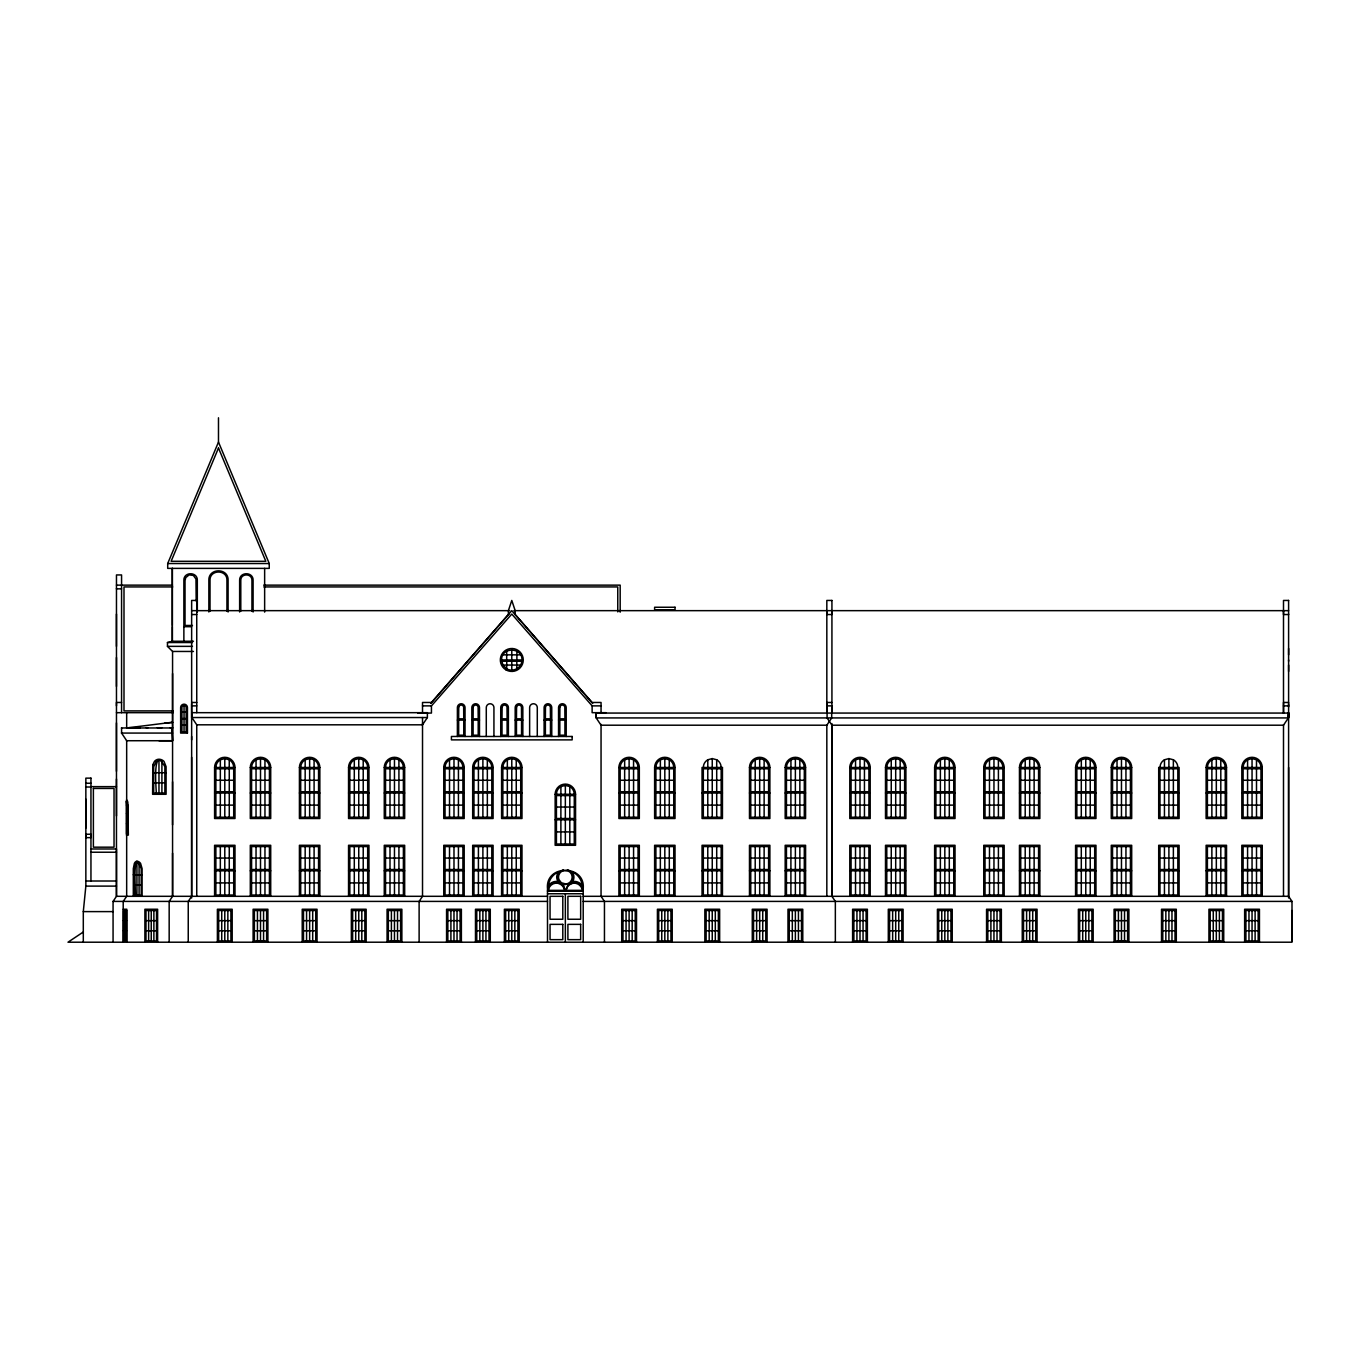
<?xml version="1.0" encoding="UTF-8"?>
<svg xmlns="http://www.w3.org/2000/svg" width="1360" height="1360" viewBox="0 0 1360 1360"><rect width="100%" height="100%" fill="white"/><g stroke="black" fill="none" stroke-linecap="round" stroke-linejoin="round"><path stroke-width="1.5" d="M85.85 786.641L85.85 837.641L90.95 837.641L90.95 786.641L116.467 786.641M116.467 778.991L116.467 896.308L113.067 901.408L113.067 942.208M116.467 771.324L116.467 722.874M116.467 705.874L116.467 588.54M121.567 712.674L121.567 574.94L116.467 574.94L116.467 588.846L121.567 588.846M193.443 641.257L172.329 641.257L172.329 568.378L172.329 625.464M169.167 942.208L169.167 901.408L172.567 896.308L172.567 651.457L167.467 646.357L167.467 642.532L172.567 641.257M183.872 641.257L183.872 580.533C183.345 571.489 197.846 571.489 197.319 580.533L197.319 612M191.641 897.974L191.641 703.749M196.741 896.308L196.741 724.812L191.879 717.536L427.38 717.536L427.38 712.674L191.641 712.674M422.518 723.588L422.518 896.308L419.118 901.408L419.118 942.208M1288.6 713.065L596.19 713.065L596.19 717.927L601.052 725.203L826.829 725.203L831.691 717.927L831.691 713.065M601.052 724.353L601.052 896.308L604.452 901.408L604.452 942.208M826.829 896.308L826.829 724.812M826.829 610.657L826.829 713.065L826.829 702.474L831.929 702.474M835.346 942.208L835.346 901.408L831.929 896.308L831.929 723.588M831.929 610.657L831.929 713.065L831.929 705.874L826.829 705.874M849.796 896.308L849.796 845.291L870.196 845.291L870.196 896.308M849.796 767.499L849.796 818.516L870.196 818.516L870.196 767.499A10.2 10.2 0 0 0 859.996 757.299A10.2 10.2 0 0 0 849.796 767.499L870.196 767.499M852.601 942.208L852.601 909.245L867.391 909.245L867.391 942.208M885.496 896.308L885.496 845.291L905.896 845.291L905.896 896.308M885.496 767.499L885.496 818.516L905.896 818.516L905.896 767.499A10.2 10.2 0 0 0 895.696 757.299A10.2 10.2 0 0 0 885.496 767.499L905.896 767.499M888.301 942.208L888.301 909.245L903.091 909.245L903.091 942.208M934.626 896.308L934.626 845.291L955.026 845.291L955.026 896.308M934.626 767.499L934.626 818.516L955.026 818.516L955.026 767.499A10.2 10.2 0 0 0 944.826 757.299A10.2 10.2 0 0 0 934.626 767.499L955.026 767.499M937.431 942.208L937.431 909.245L952.221 909.245L952.221 942.208M983.756 896.308L983.756 845.291L1004.156 845.291L1004.156 896.308M983.756 767.499L983.756 818.516L1004.156 818.516L1004.156 767.499A10.2 10.2 0 0 0 993.956 757.299A10.2 10.2 0 0 0 983.756 767.499L1004.156 767.499M986.561 942.208L986.561 909.245L1001.351 909.245L1001.351 942.208M1019.456 896.308L1019.456 845.291L1039.856 845.291L1039.856 896.308M1019.456 767.499L1019.456 818.516L1039.856 818.516L1039.856 767.499A10.2 10.2 0 0 0 1029.656 757.299A10.2 10.2 0 0 0 1019.456 767.499L1039.856 767.499M1022.261 942.208L1022.261 909.245L1037.051 909.245L1037.051 942.208M1075.573 896.308L1075.573 845.291L1095.973 845.291L1095.973 896.308M1075.573 767.499L1075.573 818.516L1095.973 818.516L1095.973 767.499A10.2 10.2 0 0 0 1085.773 757.299A10.2 10.2 0 0 0 1075.573 767.499L1095.973 767.499M1078.378 942.208L1078.378 909.245L1093.168 909.245L1093.168 942.208M1111.273 896.308L1111.273 845.291L1131.69 845.291L1131.69 896.308M1111.273 767.499L1111.273 818.516L1131.69 818.516L1131.69 767.499A10.2 10.2 0 0 0 1121.473 757.299A10.2 10.2 0 0 0 1111.273 767.499L1131.69 767.499M1114.078 942.208L1114.078 909.245L1128.885 909.245L1128.885 942.208M1158.703 896.308L1158.703 845.291L1179.103 845.291L1179.103 896.308M1161.508 942.208L1161.508 909.245L1176.298 909.245L1176.298 942.208M1206.133 896.308L1206.133 845.291L1226.533 845.291L1226.533 896.308M1206.133 767.499L1206.133 818.516L1226.533 818.516L1226.533 767.499A10.2 10.2 0 0 0 1216.333 757.299A10.2 10.2 0 0 0 1206.133 767.499L1226.533 767.499M1208.938 942.208L1208.938 909.245L1223.728 909.245L1223.728 942.208M1241.833 896.308L1241.833 845.291L1262.25 845.291L1262.25 896.308M1241.833 767.499L1241.833 818.516L1262.25 818.516L1262.25 767.499A10.2 10.2 0 0 0 1252.05 757.299A10.2 10.2 0 0 0 1241.833 767.499L1262.25 767.499M1244.638 942.208L1244.638 909.245L1259.445 909.245L1259.445 942.208M1283.5 896.308L1283.5 724.812M1283.5 610.657L1283.5 713.065L1283.5 702.474L1288.6 702.474M1288.362 713.065L1288.362 717.927L1283.5 725.203L831.929 725.203L827.084 717.927L827.084 713.065M83.3 932.008L68 942.208L1292 942.208L1292 901.408L1288.6 896.308L1288.6 767.499M1288.6 717.978L1288.6 712.674L1288.362 717.927L596.19 717.927L596.19 713.065M1288.6 706.911L1288.6 614.057M135.439 863.362L133.943 868.734L133.943 895.033L141.219 895.033L141.219 868.734C132.073 845.886 135.762 892.687 135.439 895.033M229.245 767.499L229.262 759.781L224.791 758.591L220.337 759.781A8.908 8.908 0 0 0 216.189 765.204L215.9 767.499M264.945 767.499L264.962 759.781L260.508 758.591L256.037 759.781A8.908 8.908 0 0 0 251.889 765.204L251.617 767.499M314.075 767.499L314.092 759.781L309.638 758.591L305.167 759.781A8.908 8.908 0 0 0 301.019 765.204L300.747 767.499M363.205 767.499L363.222 759.781L358.751 758.591L354.297 759.781A8.908 8.908 0 0 0 350.149 765.204L349.86 767.499M398.905 767.499L398.922 759.781L394.468 758.591L390.014 759.781A8.908 8.908 0 0 0 385.849 765.204L385.577 767.499M458.422 767.499L458.439 759.781L453.985 758.591L449.514 759.781A8.908 8.908 0 0 0 445.366 765.204L445.094 767.499M487.322 767.499L487.339 759.781L482.885 758.591L478.431 759.781A8.908 8.908 0 0 0 474.266 765.204L473.994 767.499M516.239 767.499L516.239 759.781L511.785 758.591L507.331 759.781A8.908 8.908 0 0 0 503.183 765.204L502.894 767.499M569.789 794.291L569.806 786.573L565.352 785.366L560.898 786.573A8.908 8.908 0 0 0 556.733 791.979L556.461 794.291M633.556 767.499L633.573 759.781L629.119 758.591L624.648 759.781A8.908 8.908 0 0 0 620.5 765.204L620.228 767.499M669.256 767.499L669.273 759.781L664.819 758.591L660.365 759.781A8.908 8.908 0 0 0 656.2 765.204L655.928 767.499M716.686 767.499L716.703 759.781L712.249 758.591L707.795 759.781A8.908 8.908 0 0 0 703.63 765.204L703.358 767.499M764.116 767.499L764.133 759.781L759.679 758.591L755.208 759.781A8.908 8.908 0 0 0 751.06 765.204L750.788 767.499M799.816 767.499L799.833 759.781L795.379 758.591L790.925 759.781A8.908 8.908 0 0 0 786.76 765.204L786.488 767.499M864.433 767.499L864.45 759.781L859.996 758.591L855.542 759.781A8.908 8.908 0 0 0 851.377 765.204L851.105 767.499M900.15 767.499L900.15 759.781L895.696 758.591L891.242 759.781A8.908 8.908 0 0 0 887.094 765.204L886.805 767.499M949.28 767.499L949.28 759.781L944.826 758.591L940.372 759.781A8.908 8.908 0 0 0 936.224 765.204L935.935 767.499M998.393 767.499L998.41 759.781L993.956 758.591L989.502 759.781A8.908 8.908 0 0 0 985.337 765.204L985.065 767.499M1034.11 767.499L1034.127 759.781L1029.656 758.591L1025.202 759.781A8.908 8.908 0 0 0 1021.054 765.204L1020.765 767.499M1090.21 767.499L1090.227 759.781L1085.773 758.591L1081.319 759.781A8.908 8.908 0 0 0 1077.154 765.204L1076.882 767.499M1125.927 767.499L1125.944 759.781L1121.473 758.591L1117.019 759.781A8.908 8.908 0 0 0 1112.871 765.204L1112.599 767.499M1173.357 767.499L1173.374 759.781L1168.903 758.591L1164.449 759.781A8.908 8.908 0 0 0 1160.301 765.204L1160.012 767.499M1220.787 767.499L1220.787 759.781L1216.333 758.591L1211.879 759.781A8.908 8.908 0 0 0 1207.731 765.204L1207.442 767.499M1256.487 767.499L1256.504 759.781L1252.05 758.591L1247.579 759.781A8.908 8.908 0 0 0 1243.431 765.204L1243.159 767.499M156.332 761.345L153.697 766.717L153.697 793.016L164.866 793.016L164.866 766.717C152.456 743.784 156.077 787.967 156.332 793.016M501.755 661.232L521.815 661.232C521.322 668.236 512.618 672.452 506.685 668.797L506.77 661.232M83.3 942.208L83.3 911.608L85.85 886.108L85.85 834.241L90.95 834.241L90.95 881.008M501.585 659.957C501.092 646.85 522.478 646.85 521.985 659.957L501.585 659.957L502.945 665.057L506.685 668.797M218.484 442.068L269.246 563.533L269.246 568.378L167.705 568.378L167.705 563.533L218.484 442.068L218.484 417.792M196.741 724.812L422.518 724.812L427.38 717.536M430.882 703.46L508.997 613.853M430.882 703.103L511.785 610.657L592.127 702.474L601.052 702.474L601.052 712.674M417.656 713.065L431.443 713.065L431.443 705.874L511.785 614.057L592.127 705.874L592.127 712.674L605.914 712.674M563.244 869.805L559.402 872.253A7.718 7.718 0 0 0 558.11 879.852L564.145 886.737L565.352 891.208L567.97 884.901L574.277 882.283A8.925 8.925 0 0 1 582.012 886.737L583.202 891.208L547.502 891.208L548.692 886.737A8.925 8.925 0 0 1 556.427 882.283L564.06 884.782L569.806 883.473A7.718 7.718 0 0 0 568.565 870.162L567.392 869.805M172.567 722.228L126.667 727.974L126.667 712.674M164.645 723.214L172.567 722.466M128.911 727.668L140.25 727.719M502.945 665.057L520.625 665.057M167.705 563.533L269.246 563.533M116.467 585.14L172.482 585.14M263.721 585.14L620.177 585.14L620.177 612.187M172.737 586.925L123.998 586.925L123.998 710.889L173.281 710.889M263.857 586.925L617.763 586.925L617.763 611.898M191.641 610.657L509.711 610.657M513.859 610.657L1288.6 610.657M191.641 614.533L196.741 614.533M192.457 625.464L185.028 625.464L185.028 580.618L185.776 577.592L189.159 574.872L193.375 575.45L195.976 579.02L196.18 601.001M183.872 626.688L191.556 626.688M167.467 642.532L192.457 642.532M167.467 646.357L192.457 646.357M172.567 651.457L193.443 651.457M502.945 654.857L520.625 654.857M121.567 702.474L116.467 702.474L116.467 815.966M191.641 702.474L196.741 702.474M431.443 702.474L422.518 702.474L422.518 713.065M191.641 705.874L196.741 705.874M422.518 705.874L431.443 705.874M592.127 705.874L601.052 705.874M1283.5 705.874L1288.6 705.874M181.917 712.045L186.167 712.045M116.467 712.674L173.162 712.674M181.917 718.624L186.167 718.624M457.385 720.103L465.035 720.103M471.835 720.103L479.485 720.103M500.735 720.103L508.385 720.103M515.185 720.103L522.835 720.103M544.102 720.103L551.752 720.103M558.552 720.103L566.202 720.103M181.917 725.22L186.167 725.22M121.414 727.974L172.584 727.974M121.414 733.074L172.567 733.074M158.984 740.724L172.567 740.724L172.567 673.557M126.514 740.724L172.567 740.724L171.887 727.974M214.591 767.499L234.991 767.499L234.991 818.516L214.591 818.516L214.591 767.499A10.2 10.2 0 0 1 224.791 757.299A10.2 10.2 0 0 1 234.991 767.499M250.308 767.499L270.708 767.499L270.708 818.516L250.308 818.516L250.308 767.499A10.2 10.2 0 0 1 260.508 757.299A10.2 10.2 0 0 1 270.708 767.499M299.421 767.499L319.838 767.499L319.838 818.516L299.421 818.516L299.421 767.499A10.2 10.2 0 0 1 309.638 757.299A10.2 10.2 0 0 1 319.838 767.499M348.551 767.499L368.951 767.499L368.951 818.516L348.551 818.516L348.551 767.499A10.2 10.2 0 0 1 358.751 757.299A10.2 10.2 0 0 1 368.951 767.499M384.268 767.499L404.668 767.499L404.668 818.516L384.268 818.516L384.268 767.499A10.2 10.2 0 0 1 394.468 757.299A10.2 10.2 0 0 1 404.668 767.499M443.768 767.499L464.185 767.499L464.185 818.516L443.768 818.516L443.768 767.499A10.2 10.2 0 0 1 453.985 757.299A10.2 10.2 0 0 1 464.185 767.499M472.685 767.499L493.085 767.499L493.085 818.516L472.685 818.516L472.685 767.499A10.2 10.2 0 0 1 482.885 757.299A10.2 10.2 0 0 1 493.085 767.499M501.585 767.499L521.985 767.499L521.985 818.516L501.585 818.516L501.585 767.499A10.2 10.2 0 0 1 511.785 757.299A10.2 10.2 0 0 1 521.985 767.499M618.902 767.499L639.319 767.499L639.319 818.516L618.902 818.516L618.902 767.499A10.2 10.2 0 0 1 629.119 757.299A10.2 10.2 0 0 1 639.319 767.499M654.619 767.499L675.019 767.499L675.019 818.516L654.619 818.516L654.619 767.499A10.2 10.2 0 0 1 664.819 757.299A10.2 10.2 0 0 1 675.019 767.499M749.479 767.499L769.879 767.499L769.879 818.516L749.479 818.516L749.479 767.499A10.2 10.2 0 0 1 759.679 757.299A10.2 10.2 0 0 1 769.879 767.499M785.179 767.499L805.579 767.499L805.579 818.516L785.179 818.516L785.179 767.499A10.2 10.2 0 0 1 795.379 757.299A10.2 10.2 0 0 1 805.579 767.499M152.609 772.735L166.09 772.735M215.866 780.266L233.716 780.266M251.583 780.266L269.433 780.266M300.696 780.266L318.563 780.266M349.826 780.266L367.676 780.266M385.543 780.266L403.393 780.266M445.043 780.266L462.91 780.266M473.96 780.266L491.81 780.266M502.86 780.266L520.71 780.266M620.177 780.266L638.044 780.266M655.894 780.266L673.744 780.266M703.324 780.266L721.174 780.266M750.754 780.266L768.604 780.266M786.454 780.266L804.304 780.266M851.071 780.266L868.921 780.266M886.771 780.266L904.621 780.266M935.901 780.266L953.751 780.266M985.031 780.266L1002.881 780.266M1020.731 780.266L1038.581 780.266M1076.848 780.266L1094.698 780.266M1112.548 780.266L1130.415 780.266M1159.978 780.266L1177.828 780.266M1207.408 780.266L1225.258 780.266M1243.108 780.266L1260.975 780.266M153.697 782.867L164.866 782.867M85.85 783.241L90.95 783.241M214.591 793.016L234.991 793.016M250.308 793.016L270.708 793.016M299.421 793.016L319.838 793.016M348.551 793.016L368.951 793.016M384.268 793.016L404.668 793.016M443.768 793.016L464.185 793.016M472.685 793.016L493.085 793.016M501.585 793.016L521.985 793.016M618.902 793.016L639.319 793.016M654.619 793.016L675.019 793.016M702.049 793.016L722.449 793.016M749.479 793.016L769.879 793.016M785.179 793.016L805.579 793.016M849.796 793.016L870.196 793.016M885.496 793.016L905.896 793.016M934.626 793.016L955.026 793.016M983.756 793.016L1004.156 793.016M1019.456 793.016L1039.856 793.016M1075.573 793.016L1095.973 793.016M1111.273 793.016L1131.69 793.016M1158.703 793.016L1179.103 793.016M1206.133 793.016L1226.533 793.016M1241.833 793.016L1262.25 793.016M555.152 794.291L575.552 794.291L575.552 845.291L555.152 845.291L555.152 794.291A10.2 10.2 0 0 1 565.352 784.091A10.2 10.2 0 0 1 575.552 794.291M215.866 805.12L233.716 805.12M251.583 805.12L269.433 805.12M300.696 805.12L318.563 805.12M349.826 805.12L367.676 805.12M385.543 805.12L403.393 805.12M445.043 805.12L462.91 805.12M473.96 805.12L491.81 805.12M502.86 805.12L520.71 805.12M620.177 805.12L638.044 805.12M655.894 805.12L673.744 805.12M703.324 805.12L721.174 805.12M750.754 805.12L768.604 805.12M786.454 805.12L804.304 805.12M851.071 805.12L868.921 805.12M886.771 805.12L904.621 805.12M935.901 805.12L953.751 805.12M985.031 805.12L1002.881 805.12M1020.731 805.12L1038.581 805.12M1076.848 805.12L1094.698 805.12M1112.548 805.12L1130.415 805.12M1159.978 805.12L1177.828 805.12M1207.408 805.12L1225.258 805.12M1243.108 805.12L1260.975 805.12M556.427 807.041L574.277 807.041M126.514 813.535L128.35 813.535M555.152 819.791L575.552 819.791M126.514 823.684L128.027 823.684M556.427 831.912L574.277 831.912M126.514 835.091L128.35 835.091L127.806 802.213A7.395 1.836 -90 0 0 126.514 800.037L126.565 804.389M90.95 848.98L116.467 848.98L116.467 896.308L547.502 896.308M90.95 852.227L116.467 852.227M215.866 858.058L233.716 858.058M251.583 858.058L269.433 858.058M300.696 858.058L318.563 858.058M349.826 858.058L367.676 858.058M385.543 858.058L403.393 858.058M445.043 858.058L462.91 858.058M473.96 858.058L491.81 858.058M502.86 858.058L520.71 858.058M620.177 858.058L638.044 858.058M655.894 858.058L673.744 858.058M703.324 858.058L721.174 858.058M750.754 858.058L768.604 858.058M786.454 858.058L804.304 858.058M851.071 858.058L868.921 858.058M886.771 858.058L904.621 858.058M935.901 858.058L953.751 858.058M985.031 858.058L1002.881 858.058M1020.731 858.058L1038.581 858.058M1076.848 858.058L1094.698 858.058M1112.548 858.058L1130.415 858.058M1159.978 858.058L1177.828 858.058M1207.408 858.058L1225.258 858.058M1243.108 858.058L1260.975 858.058M214.591 870.808L234.991 870.808M250.308 870.808L270.708 870.808M299.421 870.808L319.838 870.808M348.551 870.808L368.951 870.808M384.268 870.808L404.668 870.808M443.768 870.808L464.185 870.808M472.685 870.808L493.085 870.808M501.585 870.808L521.985 870.808M618.902 870.808L639.319 870.808M654.619 870.808L675.019 870.808M702.049 870.808L722.449 870.808M749.479 870.808L769.879 870.808M785.179 870.808L805.579 870.808M849.796 870.808L870.196 870.808M885.496 870.808L905.896 870.808M934.626 870.808L955.026 870.808M983.756 870.808L1004.156 870.808M1019.456 870.808L1039.856 870.808M1075.573 870.808L1095.973 870.808M1111.273 870.808L1131.69 870.808M1158.703 870.808L1179.103 870.808M1206.133 870.808L1226.533 870.808M1241.833 870.808L1262.25 870.808M133.314 874.752L142.103 874.752M85.85 881.008L116.467 881.008M215.866 882.912L233.716 882.912M251.583 882.912L269.433 882.912M300.696 882.912L318.563 882.912M349.826 882.912L367.676 882.912M385.543 882.912L403.393 882.912M445.043 882.912L462.91 882.912M473.96 882.912L491.81 882.912M502.86 882.912L520.71 882.912M620.177 882.912L638.044 882.912M655.894 882.912L673.744 882.912M703.324 882.912L721.174 882.912M750.754 882.912L768.604 882.912M786.454 882.912L804.304 882.912M851.071 882.912L868.921 882.912M886.771 882.912L904.621 882.912M935.901 882.912L953.751 882.912M985.031 882.912L1002.881 882.912M1020.731 882.912L1038.581 882.912M1076.848 882.912L1094.698 882.912M1112.548 882.912L1130.415 882.912M1159.978 882.912L1177.828 882.912M1207.408 882.912L1225.258 882.912M1243.108 882.912L1260.975 882.912M133.943 884.901L141.219 884.901M85.85 886.108L116.467 886.108M547.502 893.758L583.202 893.758M583.202 896.308L1288.6 896.308M113.067 901.408L547.502 901.408M583.202 901.408L1292 901.408M123.165 909.245L126.82 909.245L126.82 942.208M83.3 911.608L113.067 911.608M123.471 920.669L126.514 920.669M145.996 920.669L156.519 920.669M218.671 920.669L230.911 920.669M254.388 920.669L266.628 920.669M303.501 920.669L315.758 920.669M352.631 920.669L364.871 920.669M388.348 920.669L400.588 920.669M447.848 920.669L460.105 920.669M476.765 920.669L489.005 920.669M505.665 920.669L517.905 920.669M622.982 920.669L635.239 920.669M658.699 920.669L670.939 920.669M706.129 920.669L718.369 920.669M753.559 920.669L765.799 920.669M789.259 920.669L801.499 920.669M853.876 920.669L866.116 920.669M889.576 920.669L901.816 920.669M938.706 920.669L950.946 920.669M987.836 920.669L1000.076 920.669M1023.536 920.669L1035.776 920.669M1079.653 920.669L1091.893 920.669M1115.353 920.669L1127.61 920.669M1162.783 920.669L1175.023 920.669M1210.213 920.669L1222.453 920.669M1245.913 920.669L1258.17 920.669M123.471 930.801L126.514 930.801M145.996 930.801L156.519 930.801M218.671 930.801L230.911 930.801M254.388 930.801L266.628 930.801M303.501 930.801L315.758 930.801M352.631 930.801L364.871 930.801M388.348 930.801L400.588 930.801M447.848 930.801L460.105 930.801M476.765 930.801L489.005 930.801M505.665 930.801L517.905 930.801M622.982 930.801L635.239 930.801M658.699 930.801L670.939 930.801M706.129 930.801L718.369 930.801M753.559 930.801L765.799 930.801M789.259 930.801L801.499 930.801M853.876 930.801L866.116 930.801M889.576 930.801L901.816 930.801M938.706 930.801L950.946 930.801M987.836 930.801L1000.076 930.801M1023.536 930.801L1035.776 930.801M1079.653 930.801L1091.893 930.801M1115.353 930.801L1127.61 930.801M1162.783 930.801L1175.023 930.801M1210.213 930.801L1222.453 930.801M1245.913 930.801L1258.17 930.801M157.369 727.736L161.874 727.736M170.136 727.736L172.567 727.753M146.183 727.719L147.917 727.736M126.514 801.329L127.976 805.851L128.027 833.816L126.514 833.816L126.514 801.329L126.548 803.114M514.573 613.853L592.688 703.46M161.908 761.345L161.908 793.016M126.582 803.743L126.565 805.851M139.077 863.362L139.077 895.033M1247.579 759.781L1247.596 767.499M1211.879 759.781L1211.896 767.499M1164.449 759.781L1164.466 767.499M1117.019 759.781L1117.036 767.499M1081.319 759.781L1081.336 767.499M1025.202 759.781L1025.219 767.499M989.502 759.781L989.502 767.499M940.372 759.781L940.389 767.499M891.242 759.781L891.259 767.499M855.542 759.781L855.542 767.499M790.925 759.781L790.942 767.499M755.208 759.781L755.225 767.499M707.795 759.781L707.795 767.499M660.365 759.781L660.382 767.499M624.648 759.781L624.665 767.499M560.898 786.573L560.898 794.291M507.331 759.781L507.348 767.499M478.431 759.781L478.431 767.499M449.514 759.781L449.531 767.499M390.014 759.781L390.014 767.499M354.297 759.781L354.314 767.499M305.167 759.781L305.184 767.499M256.037 759.781L256.054 767.499M220.337 759.781L220.354 767.499M127.262 802.145L127.262 833.816M126.582 805.528L126.582 835.091M1292 910.52L1292 940.933M1288.6 648.482L1288.6 654.857M1288.6 659.957L1288.6 661.232M1288.6 665.023L1288.6 671.432M1288.6 703.749L1288.6 897.974M1260.924 767.499L1260.652 765.204A8.908 8.908 0 0 0 1256.504 759.781M1260.975 793.016L1260.975 817.241L1243.108 817.241L1243.108 793.016M1260.975 870.808L1260.975 895.033L1243.108 895.033L1243.108 870.808M1256.504 768.774L1256.504 791.741M1256.504 793.016L1256.504 817.241M1256.504 846.566L1256.504 869.533M1256.504 870.808L1256.504 895.033M1255.11 910.52L1255.11 940.933M1252.05 758.591L1252.05 767.499M1252.05 768.774L1252.05 791.741M1252.05 793.016L1252.05 817.241M1252.05 846.566L1252.05 869.533M1252.05 870.808L1252.05 895.033M1252.05 910.52L1252.05 940.933M1248.973 910.52L1248.973 940.933M1247.579 768.774L1247.579 791.741M1247.579 793.016L1247.579 817.241M1247.579 846.566L1247.579 869.533M1247.579 870.808L1247.579 895.033M1225.224 767.499L1224.952 765.204A8.908 8.908 0 0 0 1220.787 759.781M1225.258 793.016L1225.258 817.241L1207.408 817.241L1207.408 793.016M1225.258 870.808L1225.258 895.033L1207.408 895.033L1207.408 870.808M1220.804 768.774L1220.804 791.741M1220.804 793.016L1220.804 817.241M1220.804 846.566L1220.804 869.533M1220.804 870.808L1220.804 895.033M1219.393 910.52L1219.393 940.933M1216.333 758.591L1216.333 767.499M1216.333 768.774L1216.333 791.741M1216.333 793.016L1216.333 817.241M1216.333 846.566L1216.333 869.533M1216.333 870.808L1216.333 895.033M1216.333 910.52L1216.333 940.933M1213.273 910.52L1213.273 940.933M1211.879 768.774L1211.879 791.741M1211.879 793.016L1211.879 817.241M1211.879 846.566L1211.879 869.533M1211.879 870.808L1211.879 895.033M1177.794 767.499L1177.522 765.204A8.908 8.908 0 0 0 1173.374 759.781M1177.828 793.016L1177.828 817.241L1159.978 817.241L1159.978 793.016M1177.828 870.808L1177.828 895.033L1159.978 895.033L1159.978 870.808M1173.374 768.774L1173.374 791.741M1173.374 793.016L1173.374 817.241M1173.374 846.566L1173.374 869.533M1173.374 870.808L1173.374 895.033M1171.963 910.52L1171.963 940.933M1168.903 758.591L1168.903 767.499M1168.903 768.774L1168.903 791.741M1168.903 793.016L1168.903 817.241M1168.903 846.566L1168.903 869.533M1168.903 870.808L1168.903 895.033M1168.903 910.52L1168.903 940.933M1165.843 910.52L1165.843 940.933M1164.449 768.774L1164.449 791.741M1164.449 793.016L1164.449 817.241M1164.449 846.566L1164.449 869.533M1164.449 870.808L1164.449 895.033M1130.415 793.016L1130.415 817.241L1112.548 817.241L1112.548 793.016M1130.415 870.808L1130.415 895.033L1112.548 895.033L1112.548 870.808M1130.364 767.499L1130.092 765.204A8.908 8.908 0 0 0 1125.944 759.781M1125.944 768.774L1125.944 791.741M1125.944 793.016L1125.944 817.241M1125.944 846.566L1125.944 869.533M1125.944 870.808L1125.944 895.033M1124.533 910.52L1124.533 940.933M1121.473 758.591L1121.473 767.499M1121.473 768.774L1121.473 791.741M1121.473 793.016L1121.473 817.241M1121.473 846.566L1121.473 869.533M1121.473 870.808L1121.473 895.033M1121.473 910.52L1121.473 940.933M1118.413 910.52L1118.413 940.933M1117.019 768.774L1117.019 791.741M1117.019 793.016L1117.019 817.241M1117.019 846.566L1117.019 869.533M1117.019 870.808L1117.019 895.033M1094.698 793.016L1094.698 817.241L1076.848 817.241L1076.848 793.016M1094.698 870.808L1094.698 895.033L1076.848 895.033L1076.848 870.808M1094.664 767.499L1094.392 765.204A8.908 8.908 0 0 0 1090.227 759.781M1090.244 768.774L1090.244 791.741M1090.244 793.016L1090.244 817.241M1090.244 846.566L1090.244 869.533M1090.244 870.808L1090.244 895.033M1088.833 910.52L1088.833 940.933M1085.773 758.591L1085.773 767.499M1085.773 768.774L1085.773 791.741M1085.773 793.016L1085.773 817.241M1085.773 846.566L1085.773 869.533M1085.773 870.808L1085.773 895.033M1085.773 910.52L1085.773 940.933M1082.713 910.52L1082.713 940.933M1081.302 768.774L1081.302 791.741M1081.302 793.016L1081.302 817.241M1081.302 846.566L1081.302 869.533M1081.302 870.808L1081.302 895.033M1038.547 767.499L1038.275 765.204A8.908 8.908 0 0 0 1034.127 759.781M1038.581 793.016L1038.581 817.241L1020.731 817.241L1020.731 793.016M1038.581 870.808L1038.581 895.033L1020.731 895.033L1020.731 870.808M1034.127 768.774L1034.127 791.741M1034.127 793.016L1034.127 817.241M1034.127 846.566L1034.127 869.533M1034.127 870.808L1034.127 895.033M1032.716 910.52L1032.716 940.933M1029.656 758.591L1029.656 767.499M1029.656 768.774L1029.656 791.741M1029.656 793.016L1029.656 817.241M1029.656 846.566L1029.656 869.533M1029.656 870.808L1029.656 895.033M1029.656 910.52L1029.656 940.933M1026.596 910.52L1026.596 940.933M1025.202 768.774L1025.202 791.741M1025.202 793.016L1025.202 817.241M1025.202 846.566L1025.202 869.533M1025.202 870.808L1025.202 895.033M1002.847 767.499L1002.575 765.204A8.908 8.908 0 0 0 998.41 759.781M1002.881 793.016L1002.881 817.241L985.031 817.241L985.031 793.016M1002.881 870.808L1002.881 895.033L985.031 895.033L985.031 870.808M998.41 768.774L998.41 791.741M998.41 793.016L998.41 817.241M998.41 846.566L998.41 869.533M998.41 870.808L998.41 895.033M997.016 910.52L997.016 940.933M993.956 758.591L993.956 767.499M993.956 768.774L993.956 791.741M993.956 793.016L993.956 817.241M993.956 846.566L993.956 869.533M993.956 870.808L993.956 895.033M993.956 910.52L993.956 940.933M990.896 910.52L990.896 940.933M989.485 768.774L989.485 791.741M989.485 793.016L989.485 817.241M989.485 846.566L989.485 869.533M989.485 870.808L989.485 895.033M953.717 767.499L953.445 765.204A8.908 8.908 0 0 0 949.28 759.781M953.751 793.016L953.751 817.241L935.901 817.241L935.901 793.016M953.751 870.808L953.751 895.033L935.901 895.033L935.901 870.808M949.297 768.774L949.297 791.741M949.297 793.016L949.297 817.241M949.297 846.566L949.297 869.533M949.297 870.808L949.297 895.033M947.886 910.52L947.886 940.933M944.826 758.591L944.826 767.499M944.826 768.774L944.826 791.741M944.826 793.016L944.826 817.241M944.826 846.566L944.826 869.533M944.826 870.808L944.826 895.033M944.826 910.52L944.826 940.933M941.766 910.52L941.766 940.933M940.372 768.774L940.372 791.741M940.372 793.016L940.372 817.241M940.372 846.566L940.372 869.533M940.372 870.808L940.372 895.033M904.587 767.499L904.315 765.204A8.908 8.908 0 0 0 900.15 759.781M904.621 793.016L904.621 817.241L886.771 817.241L886.771 793.016M904.621 870.808L904.621 895.033L886.771 895.033L886.771 870.808M900.167 768.774L900.167 791.741M900.167 793.016L900.167 817.241M900.167 846.566L900.167 869.533M900.167 870.808L900.167 895.033M898.756 910.52L898.756 940.933M895.696 758.591L895.696 767.499M895.696 768.774L895.696 791.741M895.696 793.016L895.696 817.241M895.696 846.566L895.696 869.533M895.696 870.808L895.696 895.033M895.696 910.52L895.696 940.933M892.636 910.52L892.636 940.933M891.242 768.774L891.242 791.741M891.242 793.016L891.242 817.241M891.242 846.566L891.242 869.533M891.242 870.808L891.242 895.033M868.887 767.499L868.598 765.204A8.908 8.908 0 0 0 864.45 759.781M868.921 793.016L868.921 817.241L851.071 817.241L851.071 793.016M868.921 870.808L868.921 895.033L851.071 895.033L851.071 870.808M864.45 768.774L864.45 791.741M864.45 793.016L864.45 817.241M864.45 846.566L864.45 869.533M864.45 870.808L864.45 895.033M863.056 910.52L863.056 940.933M859.996 758.591L859.996 767.499M859.996 768.774L859.996 791.741M859.996 793.016L859.996 817.241M859.996 846.566L859.996 869.533M859.996 870.808L859.996 895.033M859.996 910.52L859.996 940.933M856.936 910.52L856.936 940.933M855.525 768.774L855.525 791.741M855.525 793.016L855.525 817.241M855.525 846.566L855.525 869.533M855.525 870.808L855.525 895.033M831.929 725.203L831.929 896.308M805.579 896.308L805.579 845.291L785.179 845.291L785.179 896.308M804.304 793.016L804.304 817.241L786.454 817.241L786.454 793.016M804.304 870.808L804.304 895.033L786.454 895.033L786.454 870.808M804.27 767.499L803.998 765.204A8.908 8.908 0 0 0 799.833 759.781M802.774 942.208L802.774 909.245L787.984 909.245L787.984 942.208M799.85 768.774L799.85 791.741M799.85 793.016L799.85 817.241M799.85 846.566L799.85 869.533M799.85 870.808L799.85 895.033M798.439 910.52L798.439 940.933M795.379 758.591L795.379 767.499M795.379 768.774L795.379 791.741M795.379 793.016L795.379 817.241M795.379 846.566L795.379 869.533M795.379 870.808L795.379 895.033M795.379 910.52L795.379 940.933M792.319 910.52L792.319 940.933M790.908 768.774L790.908 791.741M790.908 793.016L790.908 817.241M790.908 846.566L790.908 869.533M790.908 870.808L790.908 895.033M769.879 896.308L769.879 845.291L749.479 845.291L749.479 896.308M768.604 793.016L768.604 817.241L750.754 817.241L750.754 793.016M768.604 870.808L768.604 895.033L750.754 895.033L750.754 870.808M768.57 767.499L768.281 765.204A8.908 8.908 0 0 0 764.133 759.781M767.074 942.208L767.074 909.245L752.284 909.245L752.284 942.208M764.133 768.774L764.133 791.741M764.133 793.016L764.133 817.241M764.133 846.566L764.133 869.533M764.133 870.808L764.133 895.033M762.739 910.52L762.739 940.933M759.679 758.591L759.679 767.499M759.679 768.774L759.679 791.741M759.679 793.016L759.679 817.241M759.679 846.566L759.679 869.533M759.679 870.808L759.679 895.033M759.679 910.52L759.679 940.933M756.619 910.52L756.619 940.933M755.208 768.774L755.208 791.741M755.208 793.016L755.208 817.241M755.208 846.566L755.208 869.533M755.208 870.808L755.208 895.033M722.449 896.308L722.449 845.291L702.049 845.291L702.049 896.308M721.14 767.499L720.851 765.204A8.908 8.908 0 0 0 716.703 759.781M721.174 793.016L721.174 817.241L703.324 817.241L703.324 793.016M721.174 870.808L721.174 895.033L703.324 895.033L703.324 870.808M719.644 942.208L719.644 909.245L704.854 909.245L704.854 942.208M716.703 768.774L716.703 791.741M716.703 793.016L716.703 817.241M716.703 846.566L716.703 869.533M716.703 870.808L716.703 895.033M715.309 910.52L715.309 940.933M712.249 758.591L712.249 767.499M712.249 768.774L712.249 791.741M712.249 793.016L712.249 817.241M712.249 846.566L712.249 869.533M712.249 870.808L712.249 895.033M712.249 910.52L712.249 940.933M709.189 910.52L709.189 940.933M707.778 768.774L707.778 791.741M707.778 793.016L707.778 817.241M707.778 846.566L707.778 869.533M707.778 870.808L707.778 895.033M675.019 896.308L675.019 845.291L654.619 845.291L654.619 896.308M673.71 767.499L673.438 765.204A8.908 8.908 0 0 0 669.273 759.781M673.744 793.016L673.744 817.241L655.894 817.241L655.894 793.016M673.744 870.808L673.744 895.033L655.894 895.033L655.894 870.808M672.214 942.208L672.214 909.245L657.424 909.245L657.424 942.208M669.29 768.774L669.29 791.741M669.29 793.016L669.29 817.241M669.29 846.566L669.29 869.533M669.29 870.808L669.29 895.033M667.879 910.52L667.879 940.933M664.819 758.591L664.819 767.499M664.819 768.774L664.819 791.741M664.819 793.016L664.819 817.241M664.819 846.566L664.819 869.533M664.819 870.808L664.819 895.033M664.819 910.52L664.819 940.933M661.759 910.52L661.759 940.933M660.348 768.774L660.348 791.741M660.348 793.016L660.348 817.241M660.348 846.566L660.348 869.533M660.348 870.808L660.348 895.033M639.319 896.308L639.319 845.291L618.902 845.291L618.902 896.308M637.993 767.499L637.721 765.204A8.908 8.908 0 0 0 633.573 759.781M638.044 793.016L638.044 817.241L620.177 817.241L620.177 793.016M638.044 870.808L638.044 895.033L620.177 895.033L620.177 870.808M636.514 942.208L636.514 909.245L621.707 909.245L621.707 942.208M633.573 768.774L633.573 791.741M633.573 793.016L633.573 817.241M633.573 846.566L633.573 869.533M633.573 870.808L633.573 895.033M632.179 910.52L632.179 940.933M629.119 758.591L629.119 767.499M629.119 768.774L629.119 791.741M629.119 793.016L629.119 817.241M629.119 846.566L629.119 869.533M629.119 870.808L629.119 895.033M629.119 910.52L629.119 940.933M626.059 910.52L626.059 940.933M624.648 768.774L624.648 791.741M624.648 793.016L624.648 817.241M624.648 846.566L624.648 869.533M624.648 870.808L624.648 895.033M583.202 942.208L583.202 888.658C585.65 864.161 545.054 864.161 547.502 888.658L547.502 942.208M574.243 794.291L573.954 791.979A8.908 8.908 0 0 0 569.806 786.573M574.277 819.791L574.277 844.016L556.427 844.016L556.427 819.791M569.806 795.566L569.806 818.516M569.806 819.791L569.806 844.016M566.202 736.474L566.202 707.574A3.825 3.825 0 0 0 562.377 703.749A3.825 3.825 0 0 0 558.552 707.574L558.552 736.474M565.352 785.366L565.352 794.291M565.352 795.566L565.352 818.516M565.352 819.791L565.352 844.016M565.352 893.758L565.352 942.208M564.927 720.103L564.927 735.199L559.827 735.199L559.827 720.103M560.881 795.566L560.881 818.516M560.881 819.791L560.881 844.016M551.752 736.474L551.752 707.574A3.825 3.825 0 0 0 547.927 703.749A3.825 3.825 0 0 0 544.102 707.574L544.102 736.474M550.477 720.103L550.477 735.199L545.377 735.199L545.377 720.103M537.285 736.474L537.285 707.574A3.825 3.825 0 0 0 533.46 703.749A3.825 3.825 0 0 0 529.635 707.574L529.635 736.474M522.835 736.474L522.835 707.574A3.825 3.825 0 0 0 519.01 703.749A3.825 3.825 0 0 0 515.185 707.574L515.185 736.474M521.985 896.308L521.985 845.291L501.585 845.291L501.585 896.308M521.56 720.103L521.56 735.199L516.46 735.199L516.46 720.103M520.676 767.499L520.404 765.204A8.908 8.908 0 0 0 516.239 759.781M520.71 793.016L520.71 817.241L502.86 817.241L502.86 793.016M520.71 870.808L520.71 895.033L502.86 895.033L502.86 870.808M519.18 942.208L519.18 909.245L504.39 909.245L504.39 942.208M516.885 651.117L516.885 659.957M516.8 661.232L516.8 668.831M516.256 768.774L516.256 791.741M516.256 793.016L516.256 817.241M516.256 846.566L516.256 869.533M516.256 870.808L516.256 895.033M515.185 614.533L515.185 610.657L511.785 600.44L508.385 610.657L508.385 614.533M514.845 910.52L514.845 940.933M511.785 649.757L511.785 659.957M511.785 661.232L511.785 670.157M511.785 758.591L511.785 767.499M511.785 768.774L511.785 791.741M511.785 793.016L511.785 817.241M511.785 846.566L511.785 869.533M511.785 870.808L511.785 895.033M511.785 910.52L511.785 940.933M508.725 910.52L508.725 940.933M508.385 736.474L508.385 707.574A3.825 3.825 0 0 0 504.56 703.749A3.825 3.825 0 0 0 500.735 707.574L500.735 736.474M507.11 720.103L507.11 735.199L502.01 735.199L502.01 720.103M507.331 768.774L507.331 791.741M507.331 793.016L507.331 817.241M507.331 846.566L507.331 869.533M507.331 870.808L507.331 895.033M506.685 651.117L506.685 659.957M493.935 736.474L493.935 707.574A3.825 3.825 0 0 0 490.11 703.749A3.825 3.825 0 0 0 486.285 707.574L486.285 736.474M493.085 896.308L493.085 845.291L472.685 845.291L472.685 896.308M491.776 767.499L491.487 765.204A8.908 8.908 0 0 0 487.339 759.781M491.81 793.016L491.81 817.241L473.96 817.241L473.96 793.016M491.81 870.808L491.81 895.033L473.96 895.033L473.96 870.808M490.28 942.208L490.28 909.245L475.49 909.245L475.49 942.208M487.339 768.774L487.339 791.741M487.339 793.016L487.339 817.241M487.339 846.566L487.339 869.533M487.339 870.808L487.339 895.033M485.945 910.52L485.945 940.933M482.885 758.591L482.885 767.499M482.885 768.774L482.885 791.741M482.885 793.016L482.885 817.241M482.885 846.566L482.885 869.533M482.885 870.808L482.885 895.033M482.885 910.52L482.885 940.933M479.825 910.52L479.825 940.933M479.485 736.474L479.485 707.574A3.825 3.825 0 0 0 475.66 703.749A3.825 3.825 0 0 0 471.835 707.574L471.835 736.474M478.21 720.103L478.21 735.199L473.11 735.199L473.11 720.103M478.414 768.774L478.414 791.741M478.414 793.016L478.414 817.241M478.414 846.566L478.414 869.533M478.414 870.808L478.414 895.033M465.035 736.474L465.035 707.574A3.825 3.825 0 0 0 461.21 703.749A3.825 3.825 0 0 0 457.385 707.574L457.385 736.474M464.185 896.308L464.185 845.291L443.768 845.291L443.768 896.308M463.76 720.103L463.76 735.199L458.66 735.199L458.66 720.103M462.859 767.499L462.587 765.204A8.908 8.908 0 0 0 458.439 759.781M462.91 793.016L462.91 817.241L445.043 817.241L445.043 793.016M462.91 870.808L462.91 895.033L445.043 895.033L445.043 870.808M461.38 942.208L461.38 909.245L446.573 909.245L446.573 942.208M458.439 768.774L458.439 791.741M458.439 793.016L458.439 817.241M458.439 846.566L458.439 869.533M458.439 870.808L458.439 895.033M457.045 910.52L457.045 940.933M453.985 758.591L453.985 767.499M453.985 768.774L453.985 791.741M453.985 793.016L453.985 817.241M453.985 846.566L453.985 869.533M453.985 870.808L453.985 895.033M453.985 910.52L453.985 940.933M450.908 910.52L450.908 940.933M449.514 768.774L449.514 791.741M449.514 793.016L449.514 817.241M449.514 846.566L449.514 869.533M449.514 870.808L449.514 895.033M422.518 717.536L422.518 724.812M404.668 896.308L404.668 845.291L384.268 845.291L384.268 896.308M403.393 793.016L403.393 817.241L385.543 817.241L385.543 793.016M403.393 870.808L403.393 895.033L385.543 895.033L385.543 870.808M403.359 767.499L403.07 765.204A8.908 8.908 0 0 0 398.922 759.781M401.863 942.208L401.863 909.245L387.073 909.245L387.073 942.208M398.922 768.774L398.922 791.741M398.922 793.016L398.922 817.241M398.922 846.566L398.922 869.533M398.922 870.808L398.922 895.033M397.528 910.52L397.528 940.933M394.468 758.591L394.468 767.499M394.468 768.774L394.468 791.741M394.468 793.016L394.468 817.241M394.468 846.566L394.468 869.533M394.468 870.808L394.468 895.033M394.468 910.52L394.468 940.933M391.408 910.52L391.408 940.933M389.997 768.774L389.997 791.741M389.997 793.016L389.997 817.241M389.997 846.566L389.997 869.533M389.997 870.808L389.997 895.033M368.951 896.308L368.951 845.291L348.551 845.291L348.551 896.308M367.676 793.016L367.676 817.241L349.826 817.241L349.826 793.016M367.676 870.808L367.676 895.033L349.826 895.033L349.826 870.808M367.642 767.499L367.37 765.204A8.908 8.908 0 0 0 363.222 759.781M366.146 942.208L366.146 909.245L351.356 909.245L351.356 942.208M363.222 768.774L363.222 791.741M363.222 793.016L363.222 817.241M363.222 846.566L363.222 869.533M363.222 870.808L363.222 895.033M361.811 910.52L361.811 940.933M358.751 758.591L358.751 767.499M358.751 768.774L358.751 791.741M358.751 793.016L358.751 817.241M358.751 846.566L358.751 869.533M358.751 870.808L358.751 895.033M358.751 910.52L358.751 940.933M355.691 910.52L355.691 940.933M354.297 768.774L354.297 791.741M354.297 793.016L354.297 817.241M354.297 846.566L354.297 869.533M354.297 870.808L354.297 895.033M319.838 896.308L319.838 845.291L299.421 845.291L299.421 896.308M318.512 767.499L318.24 765.204A8.908 8.908 0 0 0 314.092 759.781M318.563 793.016L318.563 817.241L300.696 817.241L300.696 793.016M318.563 870.808L318.563 895.033L300.696 895.033L300.696 870.808M317.033 942.208L317.033 909.245L302.226 909.245L302.226 942.208M314.092 768.774L314.092 791.741M314.092 793.016L314.092 817.241M314.092 846.566L314.092 869.533M314.092 870.808L314.092 895.033M312.698 910.52L312.698 940.933M309.638 758.591L309.638 767.499M309.638 768.774L309.638 791.741M309.638 793.016L309.638 817.241M309.638 846.566L309.638 869.533M309.638 870.808L309.638 895.033M309.638 910.52L309.638 940.933M306.561 910.52L306.561 940.933M305.167 768.774L305.167 791.741M305.167 793.016L305.167 817.241M305.167 846.566L305.167 869.533M305.167 870.808L305.167 895.033M270.708 896.308L270.708 845.291L250.308 845.291L250.308 896.308M269.399 767.499L269.11 765.204A8.908 8.908 0 0 0 264.962 759.781M269.433 793.016L269.433 817.241L251.583 817.241L251.583 793.016M269.433 870.808L269.433 895.033L251.583 895.033L251.583 870.808M267.903 942.208L267.903 909.245L253.113 909.245L253.113 942.208M264.962 768.774L264.962 791.741M264.962 793.016L264.962 817.241M264.962 846.566L264.962 869.533M264.962 870.808L264.962 895.033M264.639 568.378L264.639 612.102M263.568 910.52L263.568 940.933M260.508 758.591L260.508 767.499M260.508 768.774L260.508 791.741M260.508 793.016L260.508 817.241M260.508 846.566L260.508 869.533M260.508 870.808L260.508 895.033M260.508 910.52L260.508 940.933M257.448 910.52L257.448 940.933M256.037 768.774L256.037 791.741M256.037 793.016L256.037 817.241M256.037 846.566L256.037 869.533M256.037 870.808L256.037 895.033M253.096 612L253.096 580.533C253.606 571.489 239.122 571.489 239.632 580.533L239.632 612M251.94 611.201L251.94 580.618C252.433 573.036 240.295 573.036 240.788 580.618L240.788 611.201M234.991 896.308L234.991 845.291L214.591 845.291L214.591 896.308M233.682 767.499L233.41 765.204A8.908 8.908 0 0 0 229.262 759.781M233.716 793.016L233.716 817.241L215.866 817.241L215.866 793.016M233.716 870.808L233.716 895.033L215.866 895.033L215.866 870.808M232.186 942.208L232.186 909.245L217.396 909.245L217.396 942.208M229.262 768.774L229.262 791.741M229.262 793.016L229.262 817.241M229.262 846.566L229.262 869.533M229.262 870.808L229.262 895.033M228.089 612L228.089 580.533C228.837 567.613 208.131 567.613 208.862 580.533L208.862 612M227.851 910.52L227.851 940.933M226.933 611.201L226.933 580.618C227.664 569.16 209.304 569.16 210.018 580.618L210.018 611.201M224.791 758.591L224.791 767.499M224.791 768.774L224.791 791.741M224.791 793.016L224.791 817.241M224.791 846.566L224.791 869.533M224.791 870.808L224.791 895.033M224.791 910.52L224.791 940.933M221.731 910.52L221.731 940.933M220.337 768.774L220.337 791.741M220.337 793.016L220.337 817.241M220.337 846.566L220.337 869.533M220.337 870.808L220.337 895.033M196.741 712.674L196.741 600.44L191.641 600.44L191.641 717.978M191.879 712.674L191.879 717.927M191.641 736.474L191.641 739.874M191.641 757.299L191.641 896.308L188.241 901.408L188.241 942.208M184.042 705.449A2.108 2.108 0 0 1 186.167 707.574L186.167 731.799L181.917 731.799L181.917 707.659A2.108 2.108 0 0 1 184.042 705.449L184.042 731.799M172.567 781.796L172.567 824.891M172.567 853.196L172.567 896.308M172.329 626.688L172.329 641.257M158.967 760.512L158.967 793.016M157.624 942.208L157.624 909.245L144.891 909.245L144.891 942.208M153.884 910.52L153.884 940.933M151.249 910.52L151.249 940.933M148.631 910.52L148.631 940.933M142.103 896.308L142.103 868.649L140.59 863.413A7.395 5.168 -90 0 0 136.935 861.254A7.395 3.621 -90 0 0 134.368 863.413L133.314 868.649L133.314 896.308M136.935 861.254L136.935 895.033M125.749 910.52L125.749 940.933M125.001 910.52L125.001 940.933M124.236 910.52L124.236 940.933M123.165 942.208L123.216 901.408L126.667 896.308L126.667 740.69L121.584 733.074L121.584 727.974M116.467 614.057L116.467 646.357M116.467 657.526L116.467 686.443M85.85 799.153L85.85 828.053M93.381 788.443L93.381 847.178L114.036 847.178L114.036 788.443L93.381 788.443M1158.703 767.499L1158.703 818.516L1179.103 818.516L1179.103 767.499L1158.703 767.499M548.658 883.966L548.556 885.513L549.508 884.289A9.792 9.792 0 0 1 556.427 881.416L558.093 881.637L557.311 880.158A8.568 8.568 0 0 1 557.549 873.596L558.586 871.947L556.495 872.865A17.034 17.034 0 0 0 548.658 883.966M152.813 764.711L152.609 794.291L166.09 794.291L166.09 766.632L163.999 761.396A7.395 7.123 -90 0 0 158.967 759.237A7.395 6.358 -90 0 0 154.462 761.396L152.813 764.711M458.745 706.911L458.66 718.828L463.76 718.828L463.658 706.911A2.533 2.533 0 0 0 458.745 706.911M473.195 706.911L473.11 718.828L478.21 718.828L478.108 706.911A2.533 2.533 0 0 0 473.195 706.911M502.112 706.911L502.01 718.828L507.11 718.828L507.008 706.911A2.533 2.533 0 0 0 502.112 706.911M516.562 706.911L516.46 718.828L521.56 718.828L521.475 706.911A2.533 2.533 0 0 0 516.562 706.911M545.462 706.911L545.377 718.828L550.477 718.828L550.375 706.911A2.533 2.533 0 0 0 545.462 706.911M559.912 706.911L559.827 718.828L564.927 718.828L564.825 706.911A2.533 2.533 0 0 0 559.912 706.911M548.624 889.117L548.471 890.358L564.383 890.358L563.414 887.179A8.075 8.075 0 0 0 548.624 889.117M566.474 889.117L566.321 890.358L582.233 890.358L582.063 889.117A8.075 8.075 0 0 0 567.29 887.179L566.474 889.117M218.484 448.018L171.122 561.306L265.829 561.306L218.484 448.018M573.138 880.753L572.577 881.637L574.277 881.416A9.792 9.792 0 0 1 581.196 884.289L582.131 885.513L582.029 883.966A17.034 17.034 0 0 0 574.209 872.865L572.339 872.219A8.568 8.568 0 0 1 573.138 880.753M563.397 870.655L562.972 870.74A6.868 6.868 0 0 0 558.909 879.563L561.357 882.759L565.981 884.017A6.868 6.868 0 0 0 568.208 870.944L563.397 870.655M831.929 600.44L826.829 600.44L826.829 614.533L831.929 614.533L831.929 600.44M1288.6 600.44L1283.5 600.457L1283.5 614.533L1288.6 614.533L1288.6 600.44M675.019 607.257L654.619 607.257L654.619 609.807L675.019 609.807L675.019 607.257M187.442 733.074L180.642 733.074L180.642 707.574A3.4 3.4 0 0 1 184.042 704.174A3.4 3.4 0 0 1 187.442 707.574L187.442 733.074M572.152 736.474L451.418 736.474L451.418 739.874L572.152 739.874L572.152 736.474M722.449 767.499L702.049 767.499L702.049 818.516L722.449 818.516L722.449 767.499M233.716 768.774L215.866 768.774L215.866 791.741L233.716 791.741L233.716 768.774M269.433 768.774L251.583 768.774L251.583 791.741L269.433 791.741L269.433 768.774M318.563 768.774L300.696 768.774L300.696 791.741L318.563 791.741L318.563 768.774M367.676 768.774L349.826 768.774L349.826 791.741L367.676 791.741L367.676 768.774M403.393 768.774L385.543 768.774L385.543 791.741L403.393 791.741L403.393 768.774M462.91 768.774L445.043 768.774L445.043 791.741L462.91 791.741L462.91 768.774M491.81 768.774L473.96 768.774L473.96 791.741L491.81 791.741L491.81 768.774M520.71 768.774L502.86 768.774L502.86 791.741L520.71 791.741L520.71 768.774M638.044 768.774L620.177 768.774L620.177 791.741L638.044 791.741L638.044 768.774M673.744 768.774L655.894 768.774L655.894 791.741L673.744 791.741L673.744 768.774M721.174 768.774L703.324 768.774L703.324 791.741L721.174 791.741L721.174 768.774M768.604 768.774L750.754 768.774L750.754 791.741L768.604 791.741L768.604 768.774M804.304 768.774L786.454 768.774L786.454 791.741L804.304 791.741L804.304 768.774M868.921 768.774L851.071 768.774L851.071 791.741L868.921 791.741L868.921 768.774M904.621 768.774L886.771 768.774L886.771 791.741L904.621 791.741L904.621 768.774M953.751 768.774L935.901 768.774L935.901 791.741L953.751 791.741L953.751 768.774M1002.881 768.774L985.031 768.774L985.031 791.741L1002.881 791.741L1002.881 768.774M1038.581 768.774L1020.731 768.774L1020.731 791.741L1038.581 791.741L1038.581 768.774M1094.698 768.774L1076.848 768.774L1076.848 791.741L1094.698 791.741L1094.698 768.774M1130.415 768.774L1112.548 768.774L1112.548 791.741L1130.415 791.741L1130.415 768.774M1177.828 768.774L1159.978 768.774L1159.978 791.741L1177.828 791.741L1177.828 768.774M1225.258 768.774L1207.408 768.774L1207.408 791.741L1225.258 791.741L1225.258 768.774M1260.975 768.774L1243.108 768.774L1243.108 791.741L1260.975 791.741L1260.975 768.774M90.95 778.141L85.85 778.141L85.85 787.015L90.95 787.015L90.95 778.141M574.277 795.566L556.427 795.566L556.427 818.516L574.277 818.516L574.277 795.566M233.716 846.566L215.866 846.566L215.866 869.533L233.716 869.533L233.716 846.566M269.433 846.566L251.583 846.566L251.583 869.533L269.433 869.533L269.433 846.566M318.563 846.566L300.696 846.566L300.696 869.533L318.563 869.533L318.563 846.566M367.676 846.566L349.826 846.566L349.826 869.533L367.676 869.533L367.676 846.566M403.393 846.566L385.543 846.566L385.543 869.533L403.393 869.533L403.393 846.566M462.91 846.566L445.043 846.566L445.043 869.533L462.91 869.533L462.91 846.566M491.81 846.566L473.96 846.566L473.96 869.533L491.81 869.533L491.81 846.566M520.71 846.566L502.86 846.566L502.86 869.533L520.71 869.533L520.71 846.566M638.044 846.566L620.177 846.566L620.177 869.533L638.044 869.533L638.044 846.566M673.744 846.566L655.894 846.566L655.894 869.533L673.744 869.533L673.744 846.566M721.174 846.566L703.324 846.566L703.324 869.533L721.174 869.533L721.174 846.566M768.604 846.566L750.754 846.566L750.754 869.533L768.604 869.533L768.604 846.566M804.304 846.566L786.454 846.566L786.454 869.533L804.304 869.533L804.304 846.566M868.921 846.566L851.071 846.566L851.071 869.533L868.921 869.533L868.921 846.566M904.621 846.566L886.771 846.566L886.771 869.533L904.621 869.533L904.621 846.566M953.751 846.566L935.901 846.566L935.901 869.533L953.751 869.533L953.751 846.566M1002.881 846.566L985.031 846.566L985.031 869.533L1002.881 869.533L1002.881 846.566M1038.581 846.566L1020.731 846.566L1020.731 869.533L1038.581 869.533L1038.581 846.566M1094.698 846.566L1076.848 846.566L1076.848 869.533L1094.698 869.533L1094.698 846.566M1130.415 846.566L1112.548 846.566L1112.548 869.533L1130.415 869.533L1130.415 846.566M1177.828 846.566L1159.978 846.566L1159.978 869.533L1177.828 869.533L1177.828 846.566M1225.258 846.566L1207.408 846.566L1207.408 869.533L1225.258 869.533L1225.258 846.566M1260.975 846.566L1243.108 846.566L1243.108 869.533L1260.975 869.533L1260.975 846.566M562.802 896.308L550.052 896.308L550.052 919.258L562.802 919.258L562.802 896.308M580.652 896.308L567.902 896.308L567.902 919.258L580.652 919.258L580.652 896.308M126.514 910.52L123.471 910.52L123.471 940.933L126.514 940.933L126.514 910.52M156.519 910.52L145.996 910.52L145.996 940.933L156.519 940.933L156.519 910.52M230.911 910.52L218.671 910.52L218.671 940.933L230.911 940.933L230.911 910.52M266.628 910.52L254.388 910.52L254.388 940.933L266.628 940.933L266.628 910.52M315.758 910.52L303.501 910.52L303.501 940.933L315.758 940.933L315.758 910.52M364.871 910.52L352.631 910.52L352.631 940.933L364.871 940.933L364.871 910.52M400.588 910.52L388.348 910.52L388.348 940.933L400.588 940.933L400.588 910.52M460.105 910.52L447.848 910.52L447.848 940.933L460.105 940.933L460.105 910.52M489.005 910.52L476.765 910.52L476.765 940.933L489.005 940.933L489.005 910.52M517.905 910.52L505.665 910.52L505.665 940.933L517.905 940.933L517.905 910.52M635.239 910.52L622.982 910.52L622.982 940.933L635.239 940.933L635.239 910.52M670.939 910.52L658.699 910.52L658.699 940.933L670.939 940.933L670.939 910.52M718.369 910.52L706.129 910.52L706.129 940.933L718.369 940.933L718.369 910.52M765.799 910.52L753.559 910.52L753.559 940.933L765.799 940.933L765.799 910.52M801.499 910.52L789.259 910.52L789.259 940.933L801.499 940.933L801.499 910.52M866.116 910.52L853.876 910.52L853.876 940.933L866.116 940.933L866.116 910.52M901.816 910.52L889.576 910.52L889.576 940.933L901.816 940.933L901.816 910.52M950.946 910.52L938.706 910.52L938.706 940.933L950.946 940.933L950.946 910.52M1000.076 910.52L987.836 910.52L987.836 940.933L1000.076 940.933L1000.076 910.52M1035.776 910.52L1023.536 910.52L1023.536 940.933L1035.776 940.933L1035.776 910.52M1091.893 910.52L1079.653 910.52L1079.653 940.933L1091.893 940.933L1091.893 910.52M1127.61 910.52L1115.353 910.52L1115.353 940.933L1127.61 940.933L1127.61 910.52M1175.023 910.52L1162.783 910.52L1162.783 940.933L1175.023 940.933L1175.023 910.52M1222.453 910.52L1210.213 910.52L1210.213 940.933L1222.453 940.933L1222.453 910.52M1258.17 910.52L1245.913 910.52L1245.913 940.933L1258.17 940.933L1258.17 910.52M562.802 924.358L550.052 924.358L550.052 939.658L562.802 939.658L562.802 924.358M580.652 924.358L567.902 924.358L567.902 939.658L580.652 939.658L580.652 924.358M506.056 669.902A11.475 11.475 0 0 0 523.26 659.957A11.475 11.475 0 0 0 506.056 650.029A11.475 11.475 0 0 0 506.056 669.902"/></g></svg>
